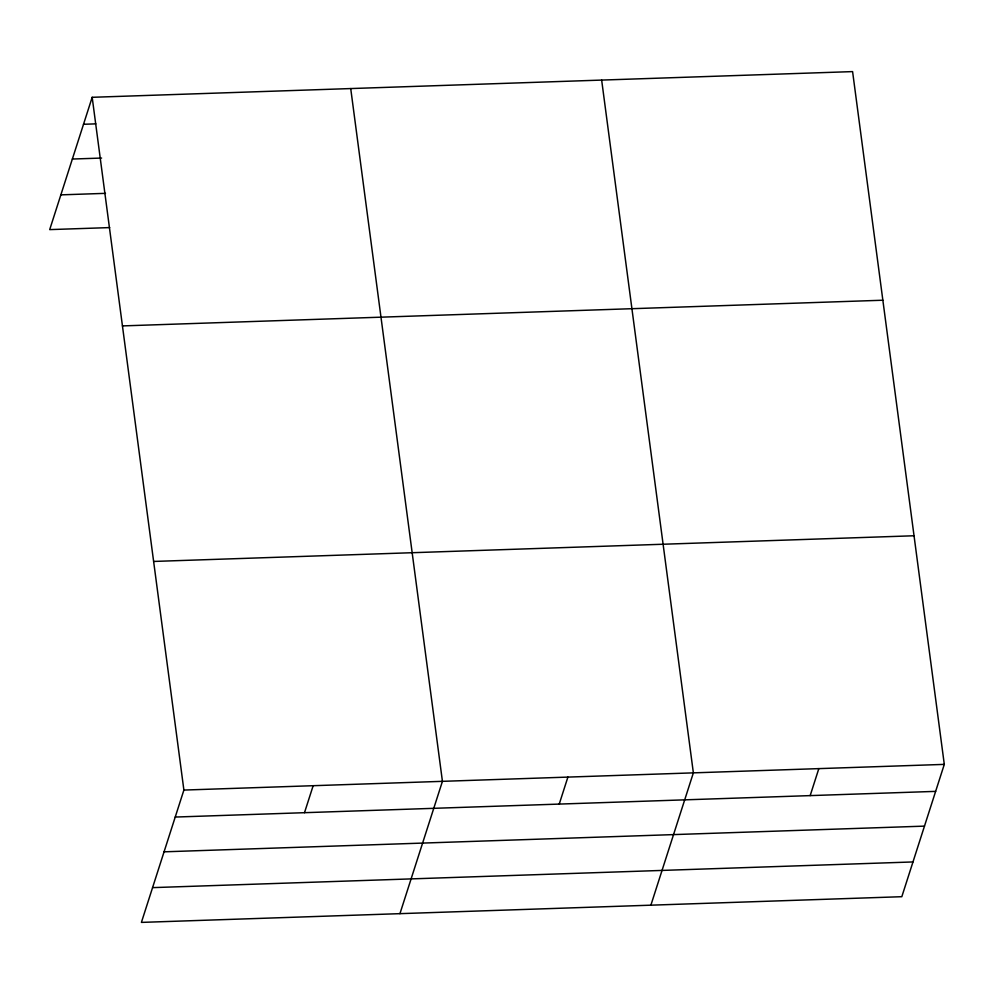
<?xml version="1.0" encoding="UTF-8"?>
<svg xmlns="http://www.w3.org/2000/svg" width="994" height="994" viewBox="0 0 994 994"><rect width="100%" height="100%" fill="white"/><g stroke="black" fill="none" stroke-linecap="round" stroke-linejoin="round"><path stroke-width="1.49" d="M92.181 97.3L183.89 790.068L141.409 922.395L901.819 896.7L944.3 764.386L852.591 71.605L92.181 97.3L49.7 229.614L109.713 227.589M304.499 812.682L313.16 785.707M399.948 913.66L442.429 781.334L350.72 88.565M559.237 804.084L567.897 777.097M650.884 905.186L693.365 772.86L601.656 80.092M810.172 795.61L818.832 768.623M83.521 124.275L95.834 123.865M72.363 159.04L101.599 158.058M60.858 194.861L105.488 193.345M122.448 325.908L882.858 300.225M153.623 561.448L914.033 535.766M183.89 790.068L944.3 764.386M175.23 817.056L935.64 791.373M164.06 851.821L924.47 826.126M152.567 887.63L912.977 861.947"/></g></svg>
